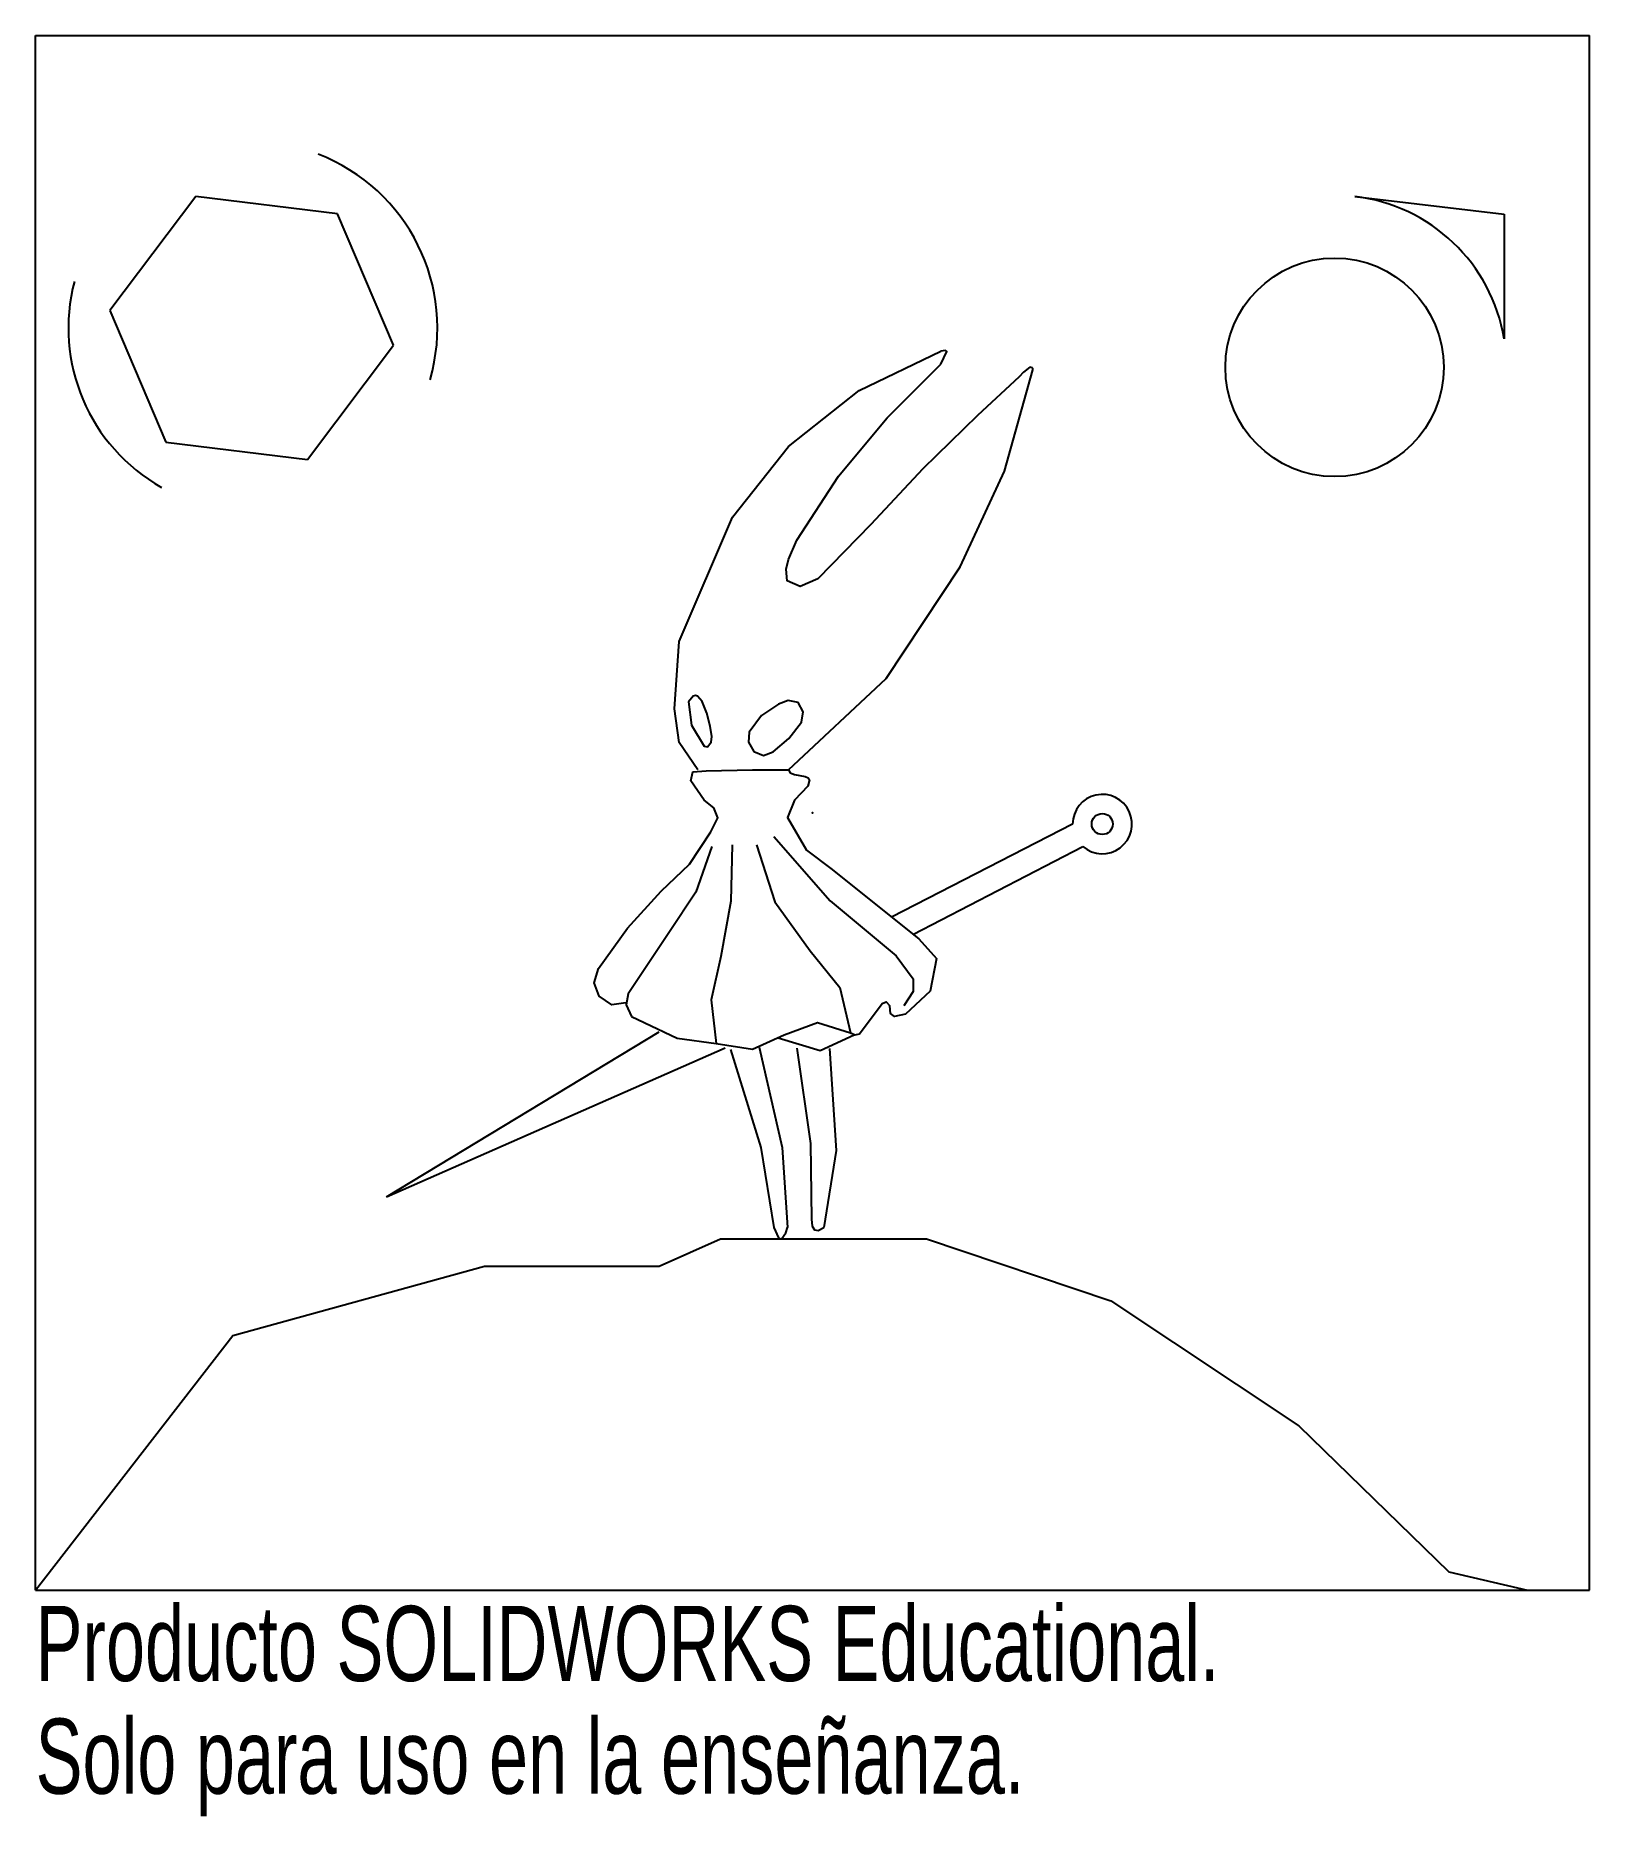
# Model space of a CAD drawing. Header units: millimetres. Extents: x -50 to 50, y -65 to 50.
import ezdxf

# ---------------------------------------------------------------- set-up
doc = ezdxf.new("R2010")
doc.units = ezdxf.units.MM
doc.header["$PDSIZE"] = -1
doc.styles.add('SLDTEXTSTYLE0', font='TXT', dxfattribs={"width": 0.7})

msp = doc.modelspace()

# ---------------------------------------------------------------- linework, layer by layer
at = {"color": 7, "linetype": 'Continuous'}
for p, q in [((-50, -50), (-50, 50)), ((-50, 50), (50, 50)), ((50, -50), (50, 50)), ((-39.69, 39.66), (-45.22, 32.31)), ((-30.57, 38.54), (-39.69, 39.66)), ((34.9, 39.66), (44.52, 38.52)), ((-26.97, 30.08), (-30.57, 38.54)), ((44.52, 38.52), (44.52, 30.5)), ((-45.22, 32.31), (-41.62, 23.85)), ((-32.5, 22.74), (-26.97, 30.08)), ((-41.62, 23.85), (-32.5, 22.74)), ((16.74, -0.72), (5.08, -6.72)), ((6.46, -7.82), (17.4, -2.17)), ((-27.42, -24.71), (-9.86, -14.09)), ((-27.42, -24.71), (-5.61, -15.12)), ((-9.86, -29.17), (-5.92, -27.41)), ((-5.92, -27.41), (7.34, -27.41)), ((7.34, -27.41), (19.19, -31.4)), ((-37.3, -33.62), (-21.11, -29.17)), ((-21.11, -29.17), (-9.86, -29.17)), ((19.19, -31.4), (31.3, -39.43)), ((-50, -50), (-37.3, -33.62)), ((31.3, -39.43), (40.95, -48.83)), ((40.95, -48.83), (46.02, -50)), ((-50, -50), (50, -50))]:
    msp.add_line(p, q, dxfattribs=at)
at = {"color": 7, "linetype": 'Continuous', "flags": 128}
for points in [[(-7.37, 2.77), (-8.58, 4.53), (-8.88, 6.69), (-8.59, 11.03), (-5.15, 19.01), (-1.54, 23.57), (3.01, 27.16), (8.27, 29.69)], [(14.19, 28.5), (14.18, 28.58), (14.13, 28.63), (13.98, 28.66), (13.58, 28.35), (13.31, 28.04), (10.62, 25.56), (7.11, 22.13), (3.76, 18.55), (0.34, 15.06), (-0.79, 14.55), (-1.62, 14.93), (-1.7, 15.68), (-1.54, 16.29), (-1, 17.54), (1.68, 21.65), (4.8, 25.42), (8.27, 28.87)], [(8.27, 28.87), (8.65, 29.67), (8.62, 29.71), (8.56, 29.74), (8.27, 29.69)], [(-1.54, 2.77), (4.74, 8.64), (9.51, 15.83), (12.36, 21.98), (14.19, 28.5)], [(-6.47, 4.91), (-6.59, 5.58), (-6.8, 6.41), (-7.11, 7.16), (-7.4, 7.51), (-7.54, 7.55), (-7.68, 7.51), (-7.99, 7.15)], [(-7.99, 7.15), (-7.78, 5.64), (-6.97, 4.28), (-6.76, 4.24), (-6.53, 4.54), (-6.47, 4.91)], [(-3.29, 6.26), (-4.07, 5.19), (-4.12, 4.54), (-3.77, 3.95), (-3.15, 3.69), (-2.53, 3.92), (-1.53, 4.78), (-0.71, 5.83), (-0.61, 6.49), (-0.92, 7.09), (-1.56, 7.22), (-2.18, 6.98), (-3.29, 6.26)], [(-6.55, -1.22), (-6.09, -0.32), (-6.34, 0.32), (-6.98, 0.81), (-7.83, 2.05), (-7.7, 2.63), (-6.84, 2.71)], [(-6.84, 2.71), (-3.87, 2.76), (-1.54, 2.77)], [(-1.54, 2.77), (-1.43, 2.57), (-1.15, 2.46), (-0.47, 2.34), (-0.28, 2.26), (-0.19, 2.12), (-0.31, 1.71), (-1.15, 0.82), (-1.61, -0.31), (-0.38, -2.4), (1.27, -3.64), (5.04, -6.68), (6.84, -8.1), (7.97, -9.38), (7.58, -11.47), (5.99, -12.96), (5.27, -13.1), (5.03, -12.9), (4.97, -12.42)], [(-12.01, -12.22), (-12.91, -12.36), (-13.72, -11.8), (-14.05, -10.94), (-13.77, -10.01), (-11.91, -7.43), (-9.75, -5.05), (-7.92, -3.3), (-6.55, -1.22)], [(-6.47, -2.17), (-7.51, -5.11), (-9.25, -7.71), (-10.97, -10.29), (-11.87, -11.65), (-12, -12.36), (-11.64, -13.1)], [(-5.16, -2.05), (-5.26, -5.68), (-5.91, -9.24), (-6.53, -12.03), (-6.2, -14.85)], [(-3.6, -2.05), (-2.43, -5.73), (-0.16, -8.87), (1.76, -11.24), (2.45, -14.16)], [(-2.49, -1.53), (1.14, -5.67), (5.39, -9.21), (6.48, -10.67), (6.48, -11.5), (5.87, -12.42)], [(2.45, -14.16), (2.74, -14.29), (3.02, -14.22), (4.48, -12.27), (4.74, -12.16), (4.97, -12.42)], [(-11.64, -13.1), (-8.71, -14.5), (-6.2, -14.85)], [(-6.2, -14.85), (-3.87, -15.2), (-1.83, -14.28), (0.33, -13.48), (2.45, -14.16)], [(-2.2, -14.48), (0.49, -15.3), (2.68, -14.29)], [(-5.27, -15.22), (-3.33, -21.54), (-2.49, -26.67)], [(-3.44, -15.07), (-1.96, -21.53), (-1.61, -26.67)], [(-1.01, -15.14), (-0.13, -21.27), (-0.07, -26.15)], [(1.1, -15.16), (1.53, -21.72), (0.74, -26.67)], [(-0.07, -26.15), (-0.03, -26.6), (0.12, -26.83), (0.37, -26.86), (0.74, -26.67)], [(-2.49, -26.67), (-2.19, -27.35), (-2.07, -27.41), (-1.97, -27.38), (-1.71, -27.03), (-1.61, -26.67)]]:
    msp.add_lwpolyline(points, dxfattribs=at)
at = {"color": 7, "linetype": 'Continuous'}
for centre, radius in [((33.6, 28.66), 7.03), ((18.65, -0.72), 0.676)]:
    msp.add_circle(centre, radius, dxfattribs=at)
for centre, radius, start, end in [((-36.1, 31.2), 11.96, 343.7998, 69.054), ((33.6, 28.66), 11.07, 9.5667, 83.2504), ((-36.1, 31.2), 11.79, 165.3275, 240.5664), ((18.65, -0.72), 1.91, 229.1954, 180)]:
    msp.add_arc(centre, radius, start, end, dxfattribs=at)
msp.add_point((0, 0), dxfattribs=at)

# ---------------------------------------------------------------- texts
at = {"color": 7, "linetype": 'Continuous', "char_height": 4.8336, "attachment_point": 1, "style": 'SLDTEXTSTYLE0'}
for s, insert in [('Producto SOLIDWORKS Educational.', (-50, -51.02)), ('Solo para uso en la enseñanza.', (-50, -58.27))]:
    msp.add_mtext(s, dxfattribs=dict(at, insert=insert))

doc.saveas('drawing.dxf')
